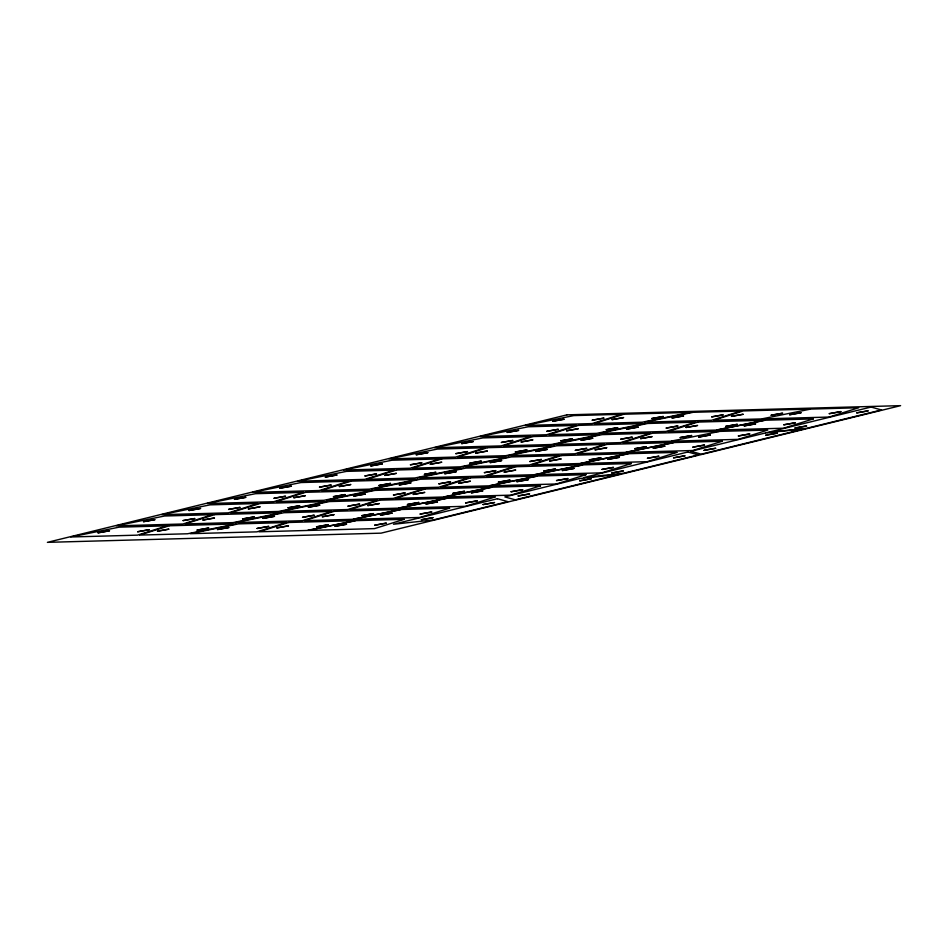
<?xml version="1.0" encoding="UTF-8"?>
<svg xmlns="http://www.w3.org/2000/svg" width="948" height="948" viewBox="0 0 948 948"><rect width="100%" height="100%" fill="white"/><g stroke="black" fill="none" stroke-linecap="round" stroke-linejoin="round"><path stroke-width="1.42" d="M809.936 409.098L743.208 410.934L713.619 420.237L761.588 418.921L810.753 409.074L858.71 407.747L829.133 417.049L762.405 418.898M719.011 431.411L652.283 433.248L622.706 442.55L670.663 441.223L719.828 431.387L767.785 430.06L738.208 439.362L671.48 441.199M98.035 532.835L109.601 530.773L98.082 532.788M137.661 531.745L149.227 529.683L137.661 531.745M143.504 521.684L155.057 519.623L143.539 521.637M157.475 531.2L169.028 529.138L157.51 531.153M183.118 520.594L194.684 518.532L183.118 520.594M188.96 510.522L200.526 508.472L188.96 510.522M197.089 530.11L208.655 528.048L197.089 530.11M202.931 520.049L214.497 517.987L202.979 520.002M217.459 529.553L229.025 527.491L217.507 529.494M228.587 509.431L240.14 507.37L228.622 509.384M234.417 499.371L245.982 497.309L234.535 499.264M242.546 518.947L254.111 516.897L242.546 518.947M248.388 508.886L259.953 506.825L248.388 508.886M257.086 528.451L268.651 526.389L257.086 528.451M262.928 518.39L274.482 516.328L262.928 518.39M274.043 498.281L285.609 496.219L274.091 498.233M279.885 488.22L291.451 486.158L279.933 488.161M276.899 527.906L288.453 525.844L276.899 527.906M288.014 507.796L299.58 505.734L288.014 507.796M293.856 497.736L305.41 495.674L293.892 497.688M302.542 517.3L314.108 515.238L302.542 517.3M308.384 507.239L319.95 505.177L308.432 507.192M319.5 487.118L331.065 485.068L319.5 487.118M325.342 477.057L336.907 474.995L325.342 477.057M316.514 526.815L328.079 524.754L316.514 526.815M322.356 516.755L333.921 514.693L322.356 516.755M333.471 496.645L345.036 494.583L333.471 496.645M339.313 486.573L350.879 484.511L339.36 486.525M335.059 526.306L346.613 524.244L335.094 526.259M348.011 506.149L359.565 504.087L348.011 506.149M353.841 496.077L365.407 494.015L353.888 496.029M364.968 475.967L376.522 473.905L365.004 475.92M370.81 465.906L382.364 463.845L370.81 465.906M361.97 515.665L373.536 513.603L362.018 515.617M367.812 505.592L379.378 503.542L367.86 505.545M378.939 485.483L390.493 483.421L378.939 485.483M384.769 475.422L396.335 473.36L384.769 475.422M374.673 525.216L386.239 523.154L374.673 525.216M380.515 515.155L392.081 513.093L380.515 515.155M393.467 494.986L405.033 492.924L393.467 494.986M399.309 484.926L410.875 482.864L399.309 484.926M410.425 464.816L421.99 462.754L410.472 464.757M416.267 454.744L427.832 452.682L416.267 454.744M407.439 504.502L419.004 502.44L407.486 504.454M413.281 494.441L424.834 492.379L413.316 494.394M424.396 474.332L435.962 472.27L424.443 474.284M430.238 464.271L441.804 462.209L430.356 464.165M420.142 514.053L431.696 512.003L420.142 514.053M425.972 503.992L437.538 501.93L426.019 503.945M421.35 519.729L432.916 517.667L421.35 519.729M438.924 483.836L450.49 481.774L438.924 483.836M444.766 473.763L456.332 471.701L444.885 473.668M455.881 453.654L467.447 451.592L455.881 453.654M461.723 443.593L473.289 441.531L461.723 443.593M452.895 493.351L464.461 491.289L452.895 493.351M458.737 483.29L470.303 481.229L458.737 483.29M469.853 463.169L481.418 461.107L469.9 463.122M475.695 453.108L487.26 451.047L475.695 453.108M465.598 502.902L477.164 500.84L465.598 502.902M471.44 492.841L482.994 490.78L471.476 492.794M484.392 472.673L495.946 470.611L484.428 472.625M490.235 462.612L501.788 460.55L490.27 462.565M501.35 442.503L512.915 440.441L501.468 442.396M507.192 432.43L518.746 430.38L507.227 432.383M483.042 504.585L494.607 502.523L483.089 504.537M498.364 482.188L509.917 480.138L498.364 482.188M504.194 472.128L515.759 470.066L504.241 472.08M515.321 452.018L526.875 449.956L515.321 452.018M521.163 441.958L532.717 439.896L521.163 441.958M511.055 491.751L522.621 489.689L511.055 491.751M516.897 481.679L528.463 479.617L516.944 481.631M518.07 495.994L529.636 493.932L518.189 495.887M529.849 461.522L541.415 459.46L529.849 461.522M535.691 451.461L547.257 449.399L535.691 451.461M546.806 431.34L558.372 429.278L546.854 431.293M552.648 421.279L564.214 419.217L552.696 421.232M543.82 471.038L555.386 468.976L543.82 471.038M549.662 460.977L561.228 458.915L549.71 460.929M560.778 440.856L572.343 438.806L560.825 440.808M566.62 430.795L578.185 428.733L566.62 430.795M556.523 480.589L568.077 478.527L556.559 480.541M562.354 470.528L573.919 468.466L562.354 470.528M575.306 450.359L586.871 448.297L575.353 450.312M581.148 440.299L592.713 438.237L581.148 440.299M592.263 420.189L603.829 418.127L592.263 420.189M579.761 480.849L591.327 478.787L579.809 480.802M589.277 459.887L600.842 457.825L589.277 459.887M595.119 449.814L606.684 447.752L595.119 449.814M606.234 429.705L617.8 427.643L606.282 429.657M612.076 419.644L623.642 417.582L612.124 419.597M601.98 469.438L613.546 467.376L602.027 469.39M607.822 459.365L619.388 457.315L607.822 459.365M620.774 439.208L632.328 437.147L620.81 439.161M626.616 429.148L638.17 427.086L626.616 429.148M611.851 472.981L623.417 470.919L611.898 472.922M634.745 448.724L646.299 446.662L634.781 448.677M640.587 438.663L652.141 436.601L640.694 438.557M651.703 418.554L663.256 416.492L651.703 418.554M647.437 458.275L659.002 456.213L647.484 458.228M653.279 448.214L664.844 446.153L653.279 448.214M666.231 428.058L677.796 425.996L666.231 428.058M672.073 417.985L683.638 415.923L672.12 417.938M680.202 437.573L691.767 435.511L680.249 437.526M673.554 457.837L685.108 455.775L673.59 457.789M686.044 427.501L697.61 425.451L686.091 427.453M692.905 447.124L704.459 445.062L692.905 447.124M698.747 437.064L710.301 435.002L698.747 437.064M711.687 416.895L723.253 414.833L711.806 416.788M704.068 450.347L715.633 448.286L704.068 450.347M725.658 426.41L737.224 424.349L725.658 426.41M731.5 416.35L743.066 414.288L731.5 416.35M738.362 435.962L749.927 433.911L738.409 435.914M744.204 425.901L755.769 423.839L744.251 425.853M771.127 415.26L782.681 413.198L771.162 415.212M765.771 435.203L777.336 433.141L765.818 435.156M783.818 424.811L795.384 422.749L783.866 424.763M789.66 414.75L801.226 412.688L789.708 414.703M794.993 428.034L806.558 425.972L794.993 428.034M829.287 413.66L840.852 411.598L829.287 413.66M856.696 412.89L868.25 410.828L856.814 412.795M167.085 525.844L137.507 535.146L70.78 536.983L119.128 527.159L167.085 525.844M169.171 525.784L139.593 535.087L187.55 533.771L235.898 523.948L169.171 525.784M212.553 514.681L182.964 523.995L116.237 525.832L164.585 516.008L212.553 514.681M214.639 514.634L185.05 523.936L233.018 522.609L281.366 512.785L214.639 514.634M258.01 503.53L228.432 512.832L161.693 514.669L210.053 504.857L258.01 503.53M260.096 503.471L230.506 512.773L278.475 511.458L326.823 501.634L260.096 503.471M303.467 492.379L273.889 501.682L207.162 503.518L255.51 493.695L303.467 492.379M305.552 492.32L275.975 501.622L323.932 500.295L372.28 490.483L305.552 492.32M348.935 481.217L319.346 490.519L252.618 492.356L300.966 482.544L348.935 481.217M351.021 481.157L321.431 490.46L369.4 489.144L417.748 479.321L351.021 481.157M394.392 470.066L364.814 479.368L298.075 481.205L346.435 471.381L394.392 470.066M396.477 470.007L366.9 479.309L414.857 477.982L463.205 468.17L396.477 470.007M439.848 458.903L410.271 468.205L343.543 470.054L391.891 460.23L439.848 458.903M441.934 458.844L412.356 468.158L460.313 466.831L508.673 457.007L441.934 458.844M485.317 447.752L455.727 457.055L389 458.891L437.348 449.068L485.317 447.752M487.402 447.693L457.813 456.995L505.782 455.68L554.13 445.856L487.402 447.693M530.773 436.59L501.196 445.904L434.468 447.74L482.816 437.917L530.773 436.59M532.859 436.542L503.281 445.844L551.238 444.517L599.586 434.694L532.859 436.542M576.23 425.439L546.652 434.741L479.925 436.578L528.273 426.766L576.23 425.439M578.316 425.379L548.738 434.682L596.695 433.366L645.055 423.543L578.316 425.379M621.698 414.288L592.109 423.59L525.382 425.427L573.73 415.603L621.698 414.288M623.784 414.229L594.195 423.531L642.163 422.204L690.511 412.392L623.784 414.229M286.509 522.549L256.932 531.852L190.204 533.688L238.552 523.877L286.509 522.549M288.595 522.49L259.017 531.792L306.974 530.477L355.322 520.653L288.595 522.49M331.978 511.399L302.388 520.701L235.661 522.538L284.009 512.714L331.978 511.399M334.063 511.339L304.474 520.642L352.443 519.314L400.791 509.503L334.063 511.339M377.434 500.236L347.845 509.538L281.118 511.387L329.477 501.563L377.434 500.236M379.52 500.177L349.931 509.491L397.899 508.164L446.247 498.34L379.52 500.177M422.891 489.085L393.313 498.387L326.586 500.224L374.934 490.4L422.891 489.085M424.977 489.026L395.399 498.328L443.356 497.013L491.704 487.189L424.977 489.026M468.359 477.922L438.77 487.225L372.043 489.073L420.391 479.25L468.359 477.922M470.445 477.875L440.856 487.177L488.824 485.85L537.172 476.026L470.445 477.875M513.816 466.772L484.238 476.074L417.499 477.911L465.859 468.099L513.816 466.772M515.902 466.712L486.324 476.014L534.281 474.699L582.629 464.876L515.902 466.712M559.273 455.621L529.695 464.923L462.968 466.76L511.316 456.936L559.273 455.621M561.358 455.561L531.781 464.864L579.738 463.536L628.097 453.713L561.358 455.561M604.741 444.458L575.152 453.76L508.424 455.597L556.772 445.785L604.741 444.458M606.827 444.399L577.237 453.701L625.206 452.386L673.554 442.562L606.827 444.399M650.198 433.307L620.62 442.609L553.893 444.446L602.241 434.622L650.198 433.307M695.654 422.144L666.077 431.447L599.349 433.295L647.697 423.472L695.654 422.144M697.74 422.085L668.162 431.399L716.119 430.072L764.479 420.248L697.74 422.085M741.123 410.994L711.533 420.296L644.806 422.133L693.154 412.309L741.123 410.994M404.097 519.314L374.519 528.617L307.792 530.453L356.14 520.63L404.097 519.314M449.565 508.152L419.976 517.454L353.249 519.291L401.596 509.479L449.565 508.152M495.022 497.001L465.444 506.303L398.717 508.14L447.065 498.316L495.022 497.001M540.49 485.838L510.901 495.14L444.174 496.989L492.522 487.165L540.49 485.838M585.947 474.687L556.369 483.99L489.63 485.826L537.99 476.003L585.947 474.687M631.404 463.525L601.826 472.839L535.099 474.675L583.447 464.852L631.404 463.525M676.872 452.374L647.283 461.676L580.555 463.513L628.903 453.701L676.872 452.374M722.329 441.223L692.751 450.525L626.012 452.362L674.372 442.538L722.329 441.223M813.254 418.909L783.664 428.212L716.937 430.048L765.285 420.225L813.254 418.909M566.951 414.845L47.4 542.351L381.049 533.155L900.6 405.649L566.951 414.845M497.416 498.743L393.503 524.244L433.141 519.966L507.832 501.634L497.416 498.743M579.524 478.598L504.834 496.918L515.25 499.821L619.163 474.32L579.524 478.598M687.916 451.995L584.004 477.496L623.642 473.218L698.332 454.886L687.916 451.995M765.522 432.952L690.843 451.272L701.247 454.175L805.16 428.674L765.522 432.952M871.058 407.048L767.145 432.549L806.784 428.271L881.474 409.951L871.058 407.048"/></g></svg>
